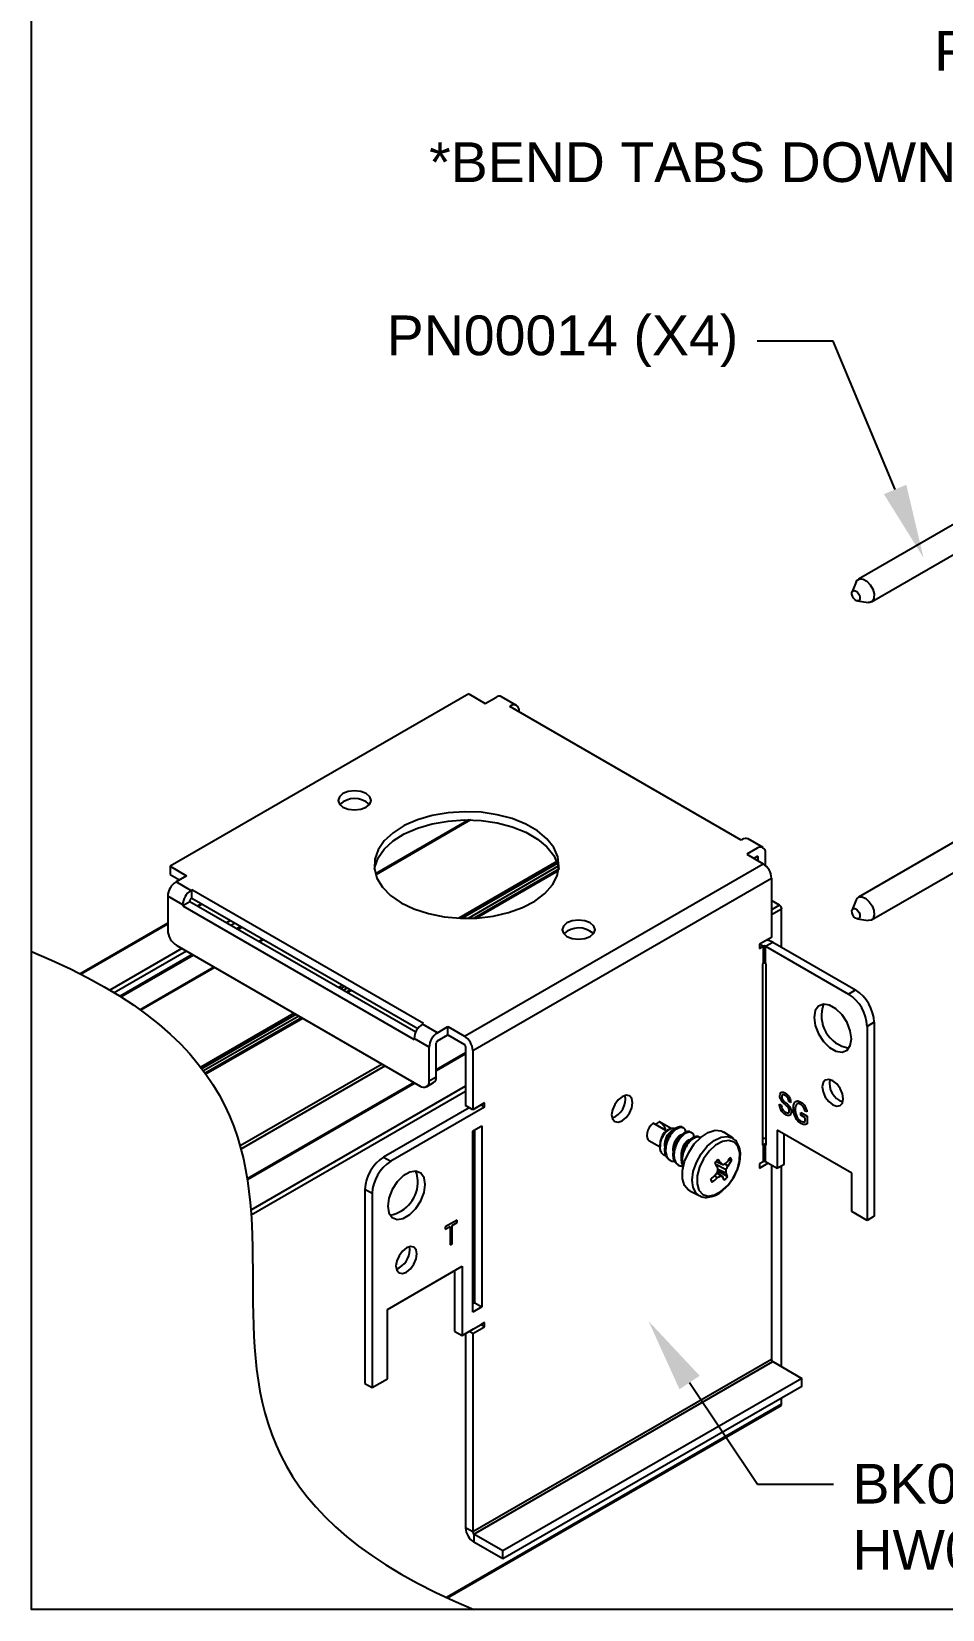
# Model space of a CAD drawing. Extents: x 0 to 9.6, y -11.7 to 0.2.
# Drawn here: x 0 to 4.31, y -11.71 to -4.24 of the extents above; entities that cross this region are included whole.
import ezdxf
from ezdxf import colors
from ezdxf.entities.mleader import LeaderData, LeaderLine
from ezdxf.math import Vec2, Vec3

# ---------------------------------------------------------------- set-up
doc = ezdxf.new("R2010")
doc.units = 0
doc.header["$LTSCALE"] = 0.5
doc.header["$MEASUREMENT"] = 0
for name, color, linetype in [('Dimension', 10, 'CONTINUOUS'), ('FAB DWG', 221, 'CONTINUOUS'), ('Hardware', 242, 'CONTINUOUS'), ('Housing', 150, 'CONTINUOUS'), ('Mounting', 4, 'CONTINUOUS')]:
    doc.layers.add(name, color=color, linetype=linetype)
doc.layers.add('Text-Unprinted', color=131, linetype='CONTINUOUS', plot=False)
doc.styles.add('LSAD_Standard', font='arial.ttf')
doc.styles.get("Standard").update_dxf_attribs({"font": 'arial.ttf'})

msp = doc.modelspace()

# ---------------------------------------------------------------- linework, layer by layer
at = {"layer": 'Dimension', "transparency": 16777216}
msp.add_open_spline([(0, -8.5922), (1.0428, -9.0221), (1.0471, -10.15), (1.0513, -11.278), (2.0941, -11.7079)], degree=3, dxfattribs=at)
at = {"layer": 'Hardware', "linetype": 'Continuous', "lineweight": 25, "transparency": 16777216}
for p, q in [((4.4101, -6.5432), (3.9137, -6.8298)), ((3.9757, -6.9372), (4.4721, -6.6506)), ((3.9038, -6.8418), (3.8842, -6.8896)), ((3.9092, -6.9328), (3.9603, -6.9398)), ((4.4114, -8.0481), (3.9137, -8.3354)), ((3.9757, -8.4428), (4.4723, -8.1561)), ((3.9038, -8.3474), (3.8842, -8.3952)), ((3.9092, -8.4384), (3.9603, -8.4454)), ((3.9723, -8.4444), (3.9603, -8.4454))]:
    msp.add_line(p, q, dxfattribs=at)
at = {"layer": 'Hardware', "transparency": 16777216}
for p, q in [((3.0019, -9.4396), (2.9426, -9.4054)), ((2.9711, -9.3985), (2.9523, -9.411)), ((2.973, -9.3995), (2.9711, -9.3985)), ((3.0269, -9.4306), (2.973, -9.3995)), ((2.9224, -9.4872), (2.9755, -9.5179)), ((3.0197, -9.4335), (3.011, -9.4385)), ((3.0861, -9.4285), (3.0812, -9.4257)), ((3.1254, -9.4512), (3.1205, -9.4484)), ((3.1642, -9.4736), (3.1598, -9.4711)), ((3.3204, -9.4766), (3.2772, -9.4478)), ((2.9752, -9.5006), (2.9752, -9.5168)), ((3.0189, -9.5791), (3.0237, -9.5819)), ((3.0581, -9.6018), (3.063, -9.6046)), ((3.2384, -9.6002), (3.2879, -9.6252)), ((3.2403, -9.5873), (3.2753, -9.6019)), ((3.2407, -9.5869), (3.2637, -9.5965)), ((3.2483, -9.6237), (3.2879, -9.6412)), ((3.2487, -9.6298), (3.2944, -9.6581)), ((3.2818, -9.5975), (3.2969, -9.6066)), ((3.2992, -9.5782), (3.3145, -9.5811)), ((3.2164, -9.6764), (3.2221, -9.6852)), ((3.2328, -9.6549), (3.2461, -9.6638)), ((3.2433, -9.6414), (3.2615, -9.655)), ((3.2447, -9.6389), (3.2716, -9.6595)), ((3.1163, -9.7264), (3.1629, -9.7495))]:
    msp.add_line(p, q, dxfattribs=at)
at = {"layer": 'Hardware', "linetype": 'Continuous', "lineweight": 25, "transparency": 16777216, "flags": 128}
for points in [[(3.9038, -6.8418), (3.9088, -6.8337), (3.9212, -6.8272), (3.9371, -6.8292), (3.9542, -6.8395), (3.9699, -6.8565), (3.9817, -6.8776), (3.9879, -6.8996), (3.9875, -6.9192), (3.9806, -6.9333), (3.9683, -6.9398), (3.9603, -6.9398)], [(3.9134, -6.8961), (3.9186, -6.9054), (3.9213, -6.9151), (3.9212, -6.9237), (3.9181, -6.9299), (3.9127, -6.9328), (3.9056, -6.9319), (3.8981, -6.9274), (3.8912, -6.9199), (3.886, -6.9106), (3.8832, -6.9009), (3.8834, -6.8922), (3.8864, -6.886), (3.8919, -6.8831), (3.8989, -6.884), (3.9065, -6.8886), (3.9134, -6.8961)], [(3.9038, -8.3474), (3.9062, -8.3427), (3.9171, -8.3338), (3.9323, -8.3334), (3.9493, -8.3414), (3.9657, -8.3567), (3.9788, -8.3769), (3.9867, -8.399), (3.9883, -8.4196), (3.9832, -8.4355), (3.9723, -8.4444), (3.9723, -8.4444)], [(3.8872, -8.4189), (3.8837, -8.4092), (3.883, -8.4001), (3.8853, -8.3931), (3.8901, -8.3892), (3.8968, -8.389), (3.9043, -8.3925), (3.9115, -8.3993), (3.9173, -8.4082), (3.9208, -8.418), (3.9215, -8.427), (3.9193, -8.4341), (3.9144, -8.438), (3.9078, -8.4382), (3.9002, -8.4346), (3.893, -8.4279), (3.8872, -8.4189)]]:
    msp.add_lwpolyline(points, dxfattribs=at)
at = {"layer": 'Hardware', "transparency": 16777216, "flags": 128}
for points in [[(2.9426, -9.4054), (2.9328, -9.4143), (2.9242, -9.4257), (2.9175, -9.4384), (2.9133, -9.4516), (2.9119, -9.464), (2.9133, -9.4749), (2.9176, -9.4831), (2.9224, -9.4872)], [(3.091, -9.7012), (3.0811, -9.6694), (3.0812, -9.6301), (3.0914, -9.5869), (3.1106, -9.5435), (3.1372, -9.5039), (3.1689, -9.4714), (3.2027, -9.4491), (3.2358, -9.4389), (3.2651, -9.4418), (3.2772, -9.4478)], [(3.1625, -9.7493), (3.1463, -9.7367), (3.1321, -9.7103), (3.1272, -9.6751), (3.1323, -9.6343), (3.1469, -9.5914), (3.1696, -9.5502), (3.1984, -9.5146), (3.2309, -9.4875), (3.264, -9.4714), (3.2949, -9.4677), (3.3206, -9.4767)], [(3.1591, -9.7225), (3.1772, -9.7425), (3.2025, -9.7504), (3.2326, -9.7453), (3.2646, -9.7279), (3.2952, -9.6997), (3.3216, -9.6636), (3.341, -9.6231), (3.3517, -9.5822), (3.3526, -9.5448), (3.3435, -9.5146), (3.3254, -9.4947), (3.3001, -9.4868), (3.27, -9.4918), (3.238, -9.5093), (3.2074, -9.5375), (3.181, -9.5735), (3.1616, -9.6141), (3.1509, -9.655), (3.15, -9.6924), (3.1591, -9.7225)], [(3.1163, -9.7264), (3.11, -9.7227), (3.091, -9.7012)]]:
    msp.add_lwpolyline(points, dxfattribs=at)
at = {"layer": 'Hardware', "transparency": 16777216}
for centre, radius, start, end in [((3.0511, -9.503), 0.0759, 121.85563, 178.14975), ((3.3263, -9.6599), 0.1126, 132.39752, 144.44712), ((2.5754, -10.0182), 0.7838, 30.96929, 32.72508), ((2.7582, -9.3551), 0.5633, 328.48421, 330.57958), ((2.7653, -9.6637), 0.4847, 3.78468, 5.78497), ((2.8549, -9.8565), 0.4844, 32.45401, 35.26749), ((0.9693, -14.5931), 5.4981, 65.20249, 65.33581), ((3.0388, -9.2468), 0.4267, 303.66929, 305.93261), ((2.8519, -9.4033), 0.4892, 333.02831, 335.44752), ((2.9592, -9.632), 0.3288, 358.40337, 1.19391), ((2.8984, -9.2932), 0.4921, 322.56709, 326.14561), ((2.9517, -9.3489), 0.4308, 323.2582, 327.37993), ((3.2823, -9.5896), 0.0333, 14.81794, 42.03153), ((2.8374, -9.24), 0.5731, 311.16728, 314.39974), ((3.2469, -9.6629), 0.0333, 194.81794, 222.03153), ((2.9124, -9.3145), 0.4831, 309.87607, 313.69459), ((3.0548, -9.3121), 0.4004, 298.55246, 301.07736), ((3.5293, -9.0651), 0.6479, 245.58034, 246.56265), ((2.9865, -9.7949), 0.3156, 22.17768, 25.39827), ((3.2029, -9.5926), 0.1126, 312.39752, 324.44712), ((3.0918, -9.7273), 0.2141, 18.8563, 23.70525)]:
    msp.add_arc(centre, radius, start, end, dxfattribs=at)
msp.add_ellipse((2.9276, -9.4317), major_axis=(0.0734, -0.0214), ratio=0.636923, start_param=0.2745, end_param=1.131356, dxfattribs=at)
for points, knots in [([(3.0033, -9.5598), (3.0025, -9.5598), (2.9955, -9.5598), (2.986, -9.5521), (2.9769, -9.5368), (2.9742, -9.5162), (2.9775, -9.4935), (2.9859, -9.4713), (2.9948, -9.457), (3.0002, -9.4504), (3.0011, -9.4493)], [0, 0, 0, 0, 0.022297, 0.194605, 0.355817, 0.515108, 0.674685, 0.823565, 0.970151, 1, 1, 1, 1]), ([(3.0108, -9.4602), (3.0076, -9.4659), (3.0011, -9.4773), (2.9971, -9.4971), (2.9959, -9.5108), (2.9979, -9.516), (2.998, -9.5162)], [0, 0, 0, 0, 0.326901, 0.662879, 0.984838, 1, 1, 1, 1]), ([(3.0229, -9.4551), (3.0173, -9.4639), (3.0058, -9.4817), (2.9969, -9.5135), (2.9958, -9.543), (3.0032, -9.5669), (3.0142, -9.5748), (3.0193, -9.5785)], [0, 0, 0, 0, 0.203832, 0.413117, 0.613974, 0.821409, 1, 1, 1, 1]), ([(3.0278, -9.4579), (3.0222, -9.4667), (3.0107, -9.4846), (3.0018, -9.5163), (3.0006, -9.546), (3.0089, -9.57), (3.024, -9.5849), (3.0378, -9.5858), (3.0438, -9.5861)], [0, 0, 0, 0, 0.170918, 0.346408, 0.514831, 0.68877, 0.862709, 1, 1, 1, 1]), ([(3.0011, -9.4493), (3.0045, -9.4459), (3.0118, -9.4383), (3.0237, -9.4306), (3.0349, -9.4278), (3.0424, -9.4289), (3.0447, -9.4324), (3.0452, -9.4332)], [0, 0, 0, 0, 0.198403, 0.437384, 0.679844, 0.928294, 1, 1, 1, 1]), ([(3.0442, -9.4414), (3.043, -9.4406), (3.0398, -9.4387), (3.0316, -9.4416), (3.0215, -9.4489), (3.0143, -9.4566), (3.0108, -9.4602)], [0, 0, 0, 0, 0.181246, 0.465442, 0.746856, 1, 1, 1, 1]), ([(3.0808, -9.4264), (3.0803, -9.4258), (3.0763, -9.4212), (3.0623, -9.4228), (3.0424, -9.4324), (3.0293, -9.4476), (3.0229, -9.4551)], [0, 0, 0, 0, 0.044871, 0.357334, 0.682909, 1, 1, 1, 1]), ([(3.0967, -9.4493), (3.0964, -9.4458), (3.0955, -9.4349), (3.085, -9.426), (3.0677, -9.4249), (3.0471, -9.4354), (3.0342, -9.4505), (3.0278, -9.4579)], [0, 0, 0, 0, 0.108019, 0.333276, 0.55139, 0.778656, 1, 1, 1, 1]), ([(3.0829, -9.4635), (3.0827, -9.4631), (3.0806, -9.4605), (3.0725, -9.4618), (3.0614, -9.4686), (3.0497, -9.4822), (3.0405, -9.5002), (3.0364, -9.5197), (3.0352, -9.5335), (3.0372, -9.5387), (3.0373, -9.5389)], [0, 0, 0, 0, 0.02279, 0.1813023, 0.3467171, 0.5076626, 0.6686081, 0.8340228, 0.9925351, 1, 1, 1, 1]), ([(3.0622, -9.4778), (3.0566, -9.4866), (3.0451, -9.5044), (3.0362, -9.5362), (3.0351, -9.5657), (3.0425, -9.5896), (3.0535, -9.5975), (3.0586, -9.6011)], [0, 0, 0, 0, 0.203832, 0.413117, 0.613974, 0.821409, 1, 1, 1, 1]), ([(3.0671, -9.4806), (3.0614, -9.4894), (3.05, -9.5072), (3.0411, -9.539), (3.0399, -9.5687), (3.0482, -9.5927), (3.0633, -9.6076), (3.077, -9.6084), (3.0831, -9.6088)], [0, 0, 0, 0, 0.170918, 0.346408, 0.514831, 0.68877, 0.862709, 1, 1, 1, 1]), ([(3.1201, -9.449), (3.1196, -9.4485), (3.1156, -9.4439), (3.1016, -9.4454), (3.0817, -9.4551), (3.0686, -9.4703), (3.0622, -9.4778)], [0, 0, 0, 0, 0.044871, 0.357334, 0.682909, 1, 1, 1, 1]), ([(3.136, -9.472), (3.1357, -9.4685), (3.1348, -9.4575), (3.1243, -9.4487), (3.107, -9.4475), (3.0864, -9.4581), (3.0735, -9.4732), (3.0671, -9.4806)], [0, 0, 0, 0, 0.108019, 0.333276, 0.55139, 0.778656, 1, 1, 1, 1]), ([(3.1222, -9.4861), (3.122, -9.4858), (3.1199, -9.4832), (3.1118, -9.4844), (3.1006, -9.4913), (3.089, -9.5049), (3.0798, -9.5229), (3.0757, -9.5424), (3.0745, -9.5562), (3.0765, -9.5613), (3.0766, -9.5616)], [0, 0, 0, 0, 0.02279, 0.1813023, 0.3467171, 0.5076626, 0.6686081, 0.8340228, 0.9925351, 1, 1, 1, 1]), ([(3.1593, -9.4717), (3.1588, -9.4711), (3.1549, -9.4666), (3.1408, -9.4681), (3.1209, -9.4778), (3.1079, -9.493), (3.1015, -9.5005)], [0, 0, 0, 0, 0.044871, 0.357334, 0.682909, 1, 1, 1, 1]), ([(3.1642, -9.4745), (3.1637, -9.474), (3.1597, -9.4694), (3.1457, -9.4709), (3.1258, -9.4806), (3.1128, -9.4958), (3.1064, -9.5033)], [0, 0, 0, 0, 0.044871, 0.357334, 0.682909, 1, 1, 1, 1]), ([(3.3436, -9.5054), (3.3416, -9.5008), (3.3366, -9.4888), (3.3264, -9.4817), (3.3202, -9.4774)], [0, 0, 0, 0, 0.387348, 1, 1, 1, 1]), ([(3.1015, -9.5005), (3.0958, -9.5093), (3.0844, -9.5271), (3.0756, -9.5587), (3.0739, -9.588), (3.0801, -9.602), (3.0831, -9.6088)], [0, 0, 0, 0, 0.254588, 0.515987, 0.766859, 1, 1, 1, 1]), ([(3.1064, -9.5033), (3.1007, -9.5121), (3.0892, -9.53), (3.0806, -9.5614), (3.0786, -9.5879), (3.0836, -9.5998), (3.0855, -9.6043)], [0, 0, 0, 0, 0.276721, 0.560845, 0.833527, 1, 1, 1, 1]), ([(3.2669, -9.7267), (3.2742, -9.7209), (3.292, -9.7069), (3.3164, -9.6753), (3.338, -9.6362), (3.352, -9.5947), (3.3567, -9.5546), (3.354, -9.5238), (3.346, -9.5097), (3.3436, -9.5054)], [0, 0, 0, 0, 0.111292, 0.273121, 0.434693, 0.59683, 0.760397, 0.926473, 1, 1, 1, 1]), ([(3.1629, -9.7484), (3.1643, -9.7494), (3.1733, -9.7562), (3.1958, -9.7579), (3.2261, -9.7523), (3.2507, -9.741), (3.2638, -9.7295), (3.2669, -9.7267)], [0, 0, 0, 0, 0.051195, 0.329793, 0.608903, 0.904587, 1, 1, 1, 1])]:
    msp.add_open_spline(points, degree=3, knots=knots, dxfattribs=at)
at = {"layer": 'Housing', "linetype": 'Continuous', "lineweight": 25, "transparency": 16777216}
for p, q in [((2.0698, -7.9695), (1.6278, -8.2247)), ((2.0783, -7.9697), (1.6291, -8.229)), ((2.4863, -8.1671), (2.0228, -8.4347)), ((2.4895, -8.176), (2.0403, -8.4353)), ((2.493, -8.189), (2.066, -8.4355)), ((2.4954, -8.2034), (2.0947, -8.4347)), ((2.4952, -8.2048), (2.0971, -8.4346)), ((2.4942, -8.2104), (2.1068, -8.4341)), ((0.8044, -8.3663), (0.7847, -8.3777)), ((3.5401, -8.3733), (3.5026, -8.3517)), ((0.8088, -8.3688), (0.7891, -8.3802)), ((3.5401, -8.3733), (3.5026, -8.3949)), ((3.5507, -8.3917), (3.5026, -8.4194)), ((3.5507, -8.5728), (3.5507, -8.3917)), ((0.6446, -8.4586), (0.2304, -8.6977)), ((0.6446, -8.4637), (0.2351, -8.7)), ((0.9418, -8.4456), (0.9221, -8.4569)), ((0.963, -8.4578), (0.9433, -8.4692)), ((0.9913, -8.4741), (0.9716, -8.4855)), ((0.9759, -8.4881), (0.9957, -8.4767)), ((0.7114, -8.5785), (0.371, -8.7751)), ((0.7327, -8.5908), (0.3917, -8.7876)), ((1.0935, -8.5331), (1.0738, -8.5445)), ((1.0979, -8.5357), (1.0782, -8.5471)), ((0.7609, -8.6071), (0.419, -8.8045)), ((0.4232, -8.8072), (0.7653, -8.6096)), ((0.8632, -8.6661), (0.5133, -8.8681)), ((0.8676, -8.6686), (0.5172, -8.8709)), ((1.4729, -8.7522), (1.4532, -8.7636)), ((1.4822, -8.7575), (1.4625, -8.7689)), ((1.4952, -8.765), (1.4755, -8.7764)), ((1.5088, -8.7729), (1.4891, -8.7843)), ((1.51, -8.7736), (1.4903, -8.785)), ((1.5143, -8.7761), (1.4946, -8.7875)), ((1.2426, -8.8851), (0.8007, -9.1402)), ((1.2519, -8.8905), (0.8064, -9.1477)), ((1.2649, -8.898), (0.8143, -9.1581)), ((1.2785, -8.9059), (0.8224, -9.1692)), ((1.2797, -8.9065), (0.823, -9.1701)), ((1.284, -8.909), (0.8256, -9.1737)), ((2.0546, -9.0723), (1.9158, -9.1525)), ((2.0546, -9.0774), (1.9158, -9.1575)), ((1.659, -9.1255), (0.9872, -9.5133)), ((1.6735, -9.1339), (0.9912, -9.5278)), ((1.8107, -9.2131), (1.0209, -9.6691)), ((1.8151, -9.2157), (1.0216, -9.6737)), ((2.0546, -9.2309), (1.0379, -9.8178)), ((2.0546, -9.2554), (1.0395, -9.8414)), ((3.5507, -10.5588), (3.5507, -9.6074)), ((3.5507, -10.7352), (1.9641, -11.6511)), ((1.9689, -11.6534), (3.5476, -10.742)), ((3.5507, -10.7352), (3.5507, -10.7074))]:
    msp.add_line(p, q, dxfattribs=at)
for centre, radius, start, end in [((3.5277, -8.3927), 0.0231, 2.60543, 57.39489), ((3.5433, -10.736), 0.00739, 305.01423, 6.29837)]:
    msp.add_arc(centre, radius, start, end, dxfattribs=at)
at = {"layer": 'Mounting', "linetype": 'Continuous', "lineweight": 25, "transparency": 16777216}
for p, q in [((2.0696, -7.3726), (0.6554, -8.189)), ((2.0696, -7.3726), (2.1477, -7.4176)), ((2.1477, -7.4176), (2.1971, -7.3891)), ((2.2958, -7.4271), (2.225, -7.3863)), ((2.2636, -7.4323), (2.2679, -7.4299)), ((3.3597, -8.065), (2.2636, -7.4323)), ((2.2679, -7.4347), (2.2679, -7.4299)), ((2.3031, -7.4551), (2.3073, -7.4527)), ((2.3073, -7.4527), (2.3073, -7.4575)), ((3.3639, -8.0626), (3.3597, -8.065)), ((3.4625, -8.1007), (3.3918, -8.0598)), ((3.4346, -8.1034), (3.3851, -8.132)), ((3.3851, -8.132), (3.4632, -8.177)), ((3.4346, -8.1425), (3.4189, -8.1515)), ((3.4402, -8.1457), (3.4346, -8.1425)), ((3.474, -8.1851), (3.474, -8.1262)), ((0.6554, -8.189), (0.7335, -8.234)), ((2.049, -8.9934), (3.4632, -8.177)), ((3.4402, -8.1638), (3.4402, -8.1457)), ((0.6554, -8.228), (0.6997, -8.2535)), ((0.7335, -8.234), (0.684, -8.2626)), ((0.7547, -8.3034), (0.684, -8.2626)), ((2.0884, -9.0618), (3.5026, -8.2454)), ((3.5026, -8.2454), (3.5026, -8.5255)), ((0.6446, -8.3309), (0.6446, -8.4909)), ((0.7153, -8.3717), (0.6446, -8.3309)), ((0.7491, -8.3571), (0.7153, -8.3766)), ((0.7491, -8.3571), (0.7491, -8.3522)), ((1.8183, -8.9744), (0.7491, -8.3571)), ((0.7589, -8.301), (0.7547, -8.3034)), ((0.7547, -8.3424), (0.7589, -8.34)), ((1.8549, -8.9337), (0.7589, -8.301)), ((0.7589, -8.34), (0.7589, -8.301)), ((0.7589, -8.34), (1.8282, -8.9573)), ((0.7153, -8.3717), (0.7153, -8.3766)), ((0.7153, -8.3766), (1.8113, -9.0093)), ((0.687, -8.5644), (1.8396, -9.2298)), ((3.5026, -8.5255), (3.4463, -8.5581)), ((3.4463, -8.5581), (3.4463, -8.5776)), ((3.4632, -8.5678), (3.4463, -8.5581)), ((3.4463, -8.5776), (3.4632, -8.5678)), ((3.4632, -8.5678), (3.4632, -8.6495)), ((3.4745, -8.5678), (3.5083, -8.5483)), ((3.4745, -8.6495), (3.4745, -8.5678)), ((3.4745, -8.5678), (3.8666, -8.7942)), ((3.5083, -8.5483), (3.9004, -8.7747)), ((3.4632, -8.6495), (3.4597, -8.6515)), ((3.4597, -8.6515), (3.4597, -9.5089)), ((3.478, -8.6515), (3.4745, -8.6495)), ((3.478, -9.5089), (3.478, -8.6515)), ((3.8666, -8.7942), (3.9004, -8.7747)), ((1.8507, -8.9361), (1.8549, -8.9337)), ((1.9214, -8.9769), (1.8507, -8.9361)), ((1.9214, -8.9769), (1.9709, -8.9484)), ((1.9709, -8.9484), (2.049, -8.9934)), ((1.9709, -8.9874), (1.9709, -8.9484)), ((3.9888, -8.9278), (3.955, -8.9473)), ((3.955, -8.9473), (3.955, -9.8659)), ((3.9888, -8.9278), (3.9888, -9.8464)), ((1.882, -9.0453), (1.8113, -9.0045)), ((1.8113, -9.0093), (1.8113, -9.0045)), ((1.9158, -9.1858), (1.9158, -9.0258)), ((1.9214, -9.016), (1.9709, -8.9874)), ((1.9709, -8.9874), (2.049, -9.0325)), ((1.882, -9.2053), (1.882, -9.0453)), ((2.0546, -9.0423), (2.0546, -9.3224)), ((2.0884, -9.0618), (2.0884, -9.3419)), ((1.882, -9.2053), (1.9158, -9.1858)), ((1.8696, -9.2327), (1.9034, -9.2132)), ((2.0715, -9.3322), (1.6666, -9.566)), ((2.1448, -9.3289), (1.7004, -9.5855)), ((2.0884, -9.3419), (2.0546, -9.3224)), ((2.1448, -9.3094), (2.0884, -9.3419)), ((2.1448, -9.3289), (2.1279, -9.3192)), ((2.1448, -9.3289), (2.1448, -9.3094)), ((3.5401, -9.315), (3.549, -9.3188)), ((3.5936, -9.3072), (3.5847, -9.3034)), ((3.6415, -9.3555), (3.6716, -9.3729)), ((3.6415, -9.3671), (3.6415, -9.3555)), ((3.6627, -9.3793), (3.6415, -9.3671)), ((3.6705, -9.3516), (3.6616, -9.3491)), ((3.6627, -9.3975), (3.6627, -9.3793)), ((3.6716, -9.3729), (3.6716, -9.4092)), ((2.089, -9.4428), (2.0925, -9.4408)), ((2.089, -10.3002), (2.089, -9.4428)), ((2.0925, -9.4408), (2.1279, -9.4203)), ((2.0976, -10.2562), (2.0976, -9.4378)), ((2.1279, -9.4203), (2.1314, -9.4183)), ((2.1314, -9.4183), (2.1314, -10.2757)), ((3.8825, -9.6428), (3.5289, -9.4387)), ((3.5289, -9.4387), (3.5289, -9.6199)), ((3.5627, -9.6004), (3.5627, -9.4582)), ((3.4597, -9.5089), (3.4632, -9.5069)), ((3.4632, -9.5069), (3.4632, -9.5885)), ((3.4745, -9.5885), (3.4745, -9.5069)), ((3.4745, -9.5069), (3.478, -9.5089)), ((1.6666, -9.566), (1.7004, -9.5855)), ((3.4632, -9.5885), (3.4463, -9.5983)), ((3.4463, -9.6178), (3.4857, -9.595)), ((3.4463, -9.5983), (3.4463, -9.6178)), ((3.5289, -9.6199), (3.4745, -9.5885)), ((3.5026, -9.6048), (3.5026, -10.5245)), ((3.5627, -9.6004), (3.5289, -9.6199)), ((3.8825, -9.824), (3.8825, -9.6428)), ((1.612, -9.7386), (1.5782, -9.7191)), ((1.5782, -9.7191), (1.5782, -10.6377)), ((1.612, -9.7386), (1.612, -10.6572)), ((3.955, -9.8659), (3.8825, -9.824)), ((3.9888, -9.8464), (3.955, -9.8659)), ((2.0143, -9.8641), (1.9586, -9.8963)), ((1.9586, -9.9078), (1.982, -9.8943)), ((1.9586, -9.8963), (1.9586, -9.9078)), ((1.982, -9.8943), (1.982, -9.9818)), ((1.9909, -9.8892), (2.0143, -9.8757)), ((1.9909, -9.9767), (1.9909, -9.8892)), ((2.0143, -9.8757), (2.0143, -9.8641)), ((1.7903, -10.0049), (1.7884, -9.9901)), ((1.982, -9.9818), (1.9909, -9.9767)), ((1.6845, -10.2871), (2.038, -10.083)), ((2.038, -10.083), (2.038, -10.4112)), ((2.0042, -10.3917), (2.0042, -10.1025)), ((1.6845, -10.6153), (1.6845, -10.2871)), ((2.0976, -10.2562), (2.089, -10.2612)), ((2.1314, -10.2757), (2.089, -10.3002)), ((2.0976, -10.2562), (2.1314, -10.2757)), ((2.038, -10.4112), (2.0925, -10.3798)), ((2.0884, -10.4017), (2.1448, -10.3691)), ((2.0925, -10.3798), (2.1279, -10.3594)), ((2.1448, -10.3496), (2.1279, -10.3594)), ((2.1448, -10.3691), (2.1279, -10.3594)), ((2.1448, -10.3691), (2.1448, -10.3496)), ((2.0042, -10.3917), (2.038, -10.4112)), ((2.0546, -10.4016), (2.0546, -11.3214)), ((2.0884, -10.4017), (2.0715, -10.3919)), ((2.0884, -10.4017), (2.0884, -11.3409)), ((3.5026, -10.5245), (2.0884, -11.3409)), ((2.0941, -11.3507), (3.5083, -10.5343)), ((3.5083, -10.5343), (3.6456, -10.6136)), ((1.5782, -10.6377), (1.612, -10.6572)), ((1.612, -10.6572), (1.6845, -10.6153)), ((3.6456, -10.6136), (2.2314, -11.43)), ((3.6456, -10.6526), (2.2314, -11.469)), ((3.6456, -10.6526), (3.6456, -10.6136)), ((2.0884, -11.3409), (2.0546, -11.3214)), ((2.2314, -11.43), (2.0941, -11.3507)), ((2.0941, -11.3507), (2.0941, -11.3897)), ((2.2314, -11.469), (2.0941, -11.3897)), ((2.2314, -11.469), (2.2314, -11.43))]:
    msp.add_line(p, q, dxfattribs=at)
at = {"layer": 'Mounting', "ltscale": 0.5, "transparency": 16777216}
msp.add_line((0.6554, -8.189), (0.6554, -8.228), dxfattribs=at)
at = {"layer": 'Mounting', "linetype": 'Continuous', "lineweight": 25, "transparency": 16777216, "flags": 128}
for points in [[(1.4738, -7.9087), (1.4991, -7.9184), (1.529, -7.9219), (1.5588, -7.9184), (1.5841, -7.9087), (1.601, -7.8941), (1.607, -7.8768), (1.601, -7.8596), (1.5841, -7.845), (1.5588, -7.8352), (1.529, -7.8318), (1.4991, -7.8352), (1.4738, -7.845), (1.4569, -7.8596), (1.451, -7.8768), (1.4569, -7.8941), (1.4738, -7.9087)], [(1.7499, -8.3616), (1.8101, -8.3906), (1.8784, -8.413), (1.9524, -8.4279), (2.0299, -8.435), (2.1083, -8.434), (2.1851, -8.4249), (2.2579, -8.408), (2.3243, -8.3839), (2.3822, -8.3534), (2.4297, -8.3174), (2.4653, -8.277), (2.4879, -8.2337), (2.4967, -8.1887), (2.4914, -8.1435), (2.4722, -8.0996), (2.4398, -8.0584), (2.3951, -8.0211), (2.3397, -7.9891), (2.2752, -7.9633), (2.2038, -7.9446), (2.1277, -7.9335), (2.0495, -7.9305), (1.9715, -7.9356), (1.8964, -7.9486), (1.8265, -7.9692), (1.7641, -7.9966), (1.7112, -8.03), (1.6695, -8.0683), (1.6403, -8.1104), (1.6245, -8.1547), (1.6228, -8.2), (1.6351, -8.2447), (1.661, -8.2875), (1.6997, -8.3268), (1.7499, -8.3616)], [(1.6231, -8.2025), (1.6245, -8.1938), (1.6403, -8.1494), (1.6695, -8.1074), (1.7112, -8.069), (1.7641, -8.0356), (1.8265, -8.0082), (1.8964, -7.9876), (1.9715, -7.9746), (2.0495, -7.9695), (2.1277, -7.9726), (2.2038, -7.9836), (2.2752, -8.0024), (2.3397, -8.0282), (2.3951, -8.0602), (2.4398, -8.0974), (2.4722, -8.1386), (2.4914, -8.1825), (2.4956, -8.2033)], [(2.5345, -8.521), (2.5598, -8.5308), (2.5896, -8.5342), (2.6195, -8.5308), (2.6448, -8.521), (2.6617, -8.5064), (2.6676, -8.4892), (2.6617, -8.4719), (2.6448, -8.4573), (2.6195, -8.4476), (2.5896, -8.4441), (2.5598, -8.4476), (2.5345, -8.4573), (2.5176, -8.4719), (2.5116, -8.4892), (2.5176, -8.5064), (2.5345, -8.521)], [(3.8807, -9.0065), (3.8754, -8.9685), (3.8601, -8.9289), (3.8365, -8.8926), (3.8077, -8.8638), (3.777, -8.8461), (3.7481, -8.8415), (3.7246, -8.8508), (3.7093, -8.8726), (3.704, -8.9044), (3.7093, -8.9424), (3.7246, -8.982), (3.7481, -9.0183), (3.777, -9.0471), (3.8077, -9.0648), (3.8365, -9.0694), (3.8601, -9.0601), (3.8754, -9.0383), (3.8807, -9.0065)], [(3.8418, -9.2902), (3.8381, -9.2662), (3.8273, -9.2414), (3.8113, -9.2198), (3.7923, -9.2045), (3.7734, -9.1979), (3.7573, -9.201), (3.7466, -9.2134), (3.7428, -9.2331), (3.7466, -9.2571), (3.7573, -9.2819), (3.7734, -9.3035), (3.7923, -9.3188), (3.8113, -9.3254), (3.8273, -9.3223), (3.8381, -9.3099), (3.8418, -9.2902)], [(2.7955, -9.28), (2.7766, -9.2953), (2.7605, -9.317), (2.7498, -9.3417), (2.746, -9.3658), (2.7498, -9.3855), (2.7605, -9.3978), (2.7766, -9.4009), (2.7955, -9.3944), (2.8145, -9.3791), (2.8305, -9.3574), (2.8413, -9.3327), (2.845, -9.3086), (2.8413, -9.2889), (2.8305, -9.2766), (2.8145, -9.2735), (2.7955, -9.28)], [(3.478, -9.4783), (3.4688, -9.4779), (3.4597, -9.4783)], [(1.863, -9.6957), (1.8577, -9.6639), (1.8423, -9.6421), (1.8188, -9.6329), (1.79, -9.6374), (1.7593, -9.6551), (1.7304, -9.6839), (1.7069, -9.7202), (1.6915, -9.7598), (1.6862, -9.7978), (1.6915, -9.8296), (1.7069, -9.8515), (1.7304, -9.8607), (1.7593, -9.8561), (1.79, -9.8384), (1.8188, -9.8096), (1.8423, -9.7733), (1.8577, -9.7337), (1.863, -9.6957)], [(1.8292, -9.6762), (1.8239, -9.6444), (1.8179, -9.6328)], [(1.8241, -10.0244), (1.8203, -10.0047), (1.8096, -9.9923), (1.7935, -9.9892), (1.7746, -9.9958), (1.7557, -10.0111), (1.7396, -10.0328), (1.7289, -10.0575), (1.7251, -10.0815), (1.7289, -10.1012), (1.7396, -10.1136), (1.7557, -10.1167), (1.7746, -10.1101), (1.7935, -10.0948), (1.8096, -10.0732), (1.8203, -10.0484), (1.8241, -10.0244)]]:
    msp.add_lwpolyline(points, dxfattribs=at)
at = {"layer": 'Mounting', "linetype": 'Continuous', "lineweight": 25, "transparency": 16777216}
for centre, radius, start, end in [((2.2135, -7.4119), 0.0281, 65.69235, 125.61825), ((2.2833, -7.4488), 0.0244, 350.78629, 129.20348), ((1.529, -7.9716), 0.103, 46.96346, 133.03644), ((3.3802, -8.0854), 0.0281, 65.69235, 125.61825), ((3.45, -8.1223), 0.0244, 350.78629, 129.20348), ((3.4368, -8.1452), 0.00349, 350.78578, 129.2071), ((3.417, -8.2493), 0.0858, 2.60553, 57.39456), ((0.7302, -8.3348), 0.0858, 122.60539, 177.39461), ((0.8009, -8.3756), 0.0858, 122.60539, 177.39461), ((0.7613, -8.3528), 0.0123, 122.60518, 177.39482), ((0.7367, -8.4867), 0.0922, 182.60554, 237.39446), ((2.5897, -8.5843), 0.1033, 47.67456, 132.93234), ((3.4688, -8.5787), 0.0123, 62.60929, 117.39192), ((3.4716, -8.6165), 0.0774, 61.69527, 84.76587), ((3.4688, -8.6604), 0.0123, 62.60929, 117.39192), ((3.7631, -8.956), 0.1921, 2.60548, 57.3945), ((3.7969, -8.9365), 0.1921, 2.60548, 57.3945), ((3.8956, -8.8959), 0.1563, 159.63723, 260.35738), ((1.8969, -9.0084), 0.0858, 122.60539, 177.39461), ((1.9677, -9.0492), 0.0858, 122.60539, 177.39461), ((1.9281, -9.0263), 0.0123, 122.60518, 177.39482), ((2.0028, -9.0657), 0.0858, 2.60553, 57.39456), ((2.0423, -9.0428), 0.0123, 2.60518, 57.39482), ((1.8867, -9.1892), 0.0293, 304.64709, 6.66506), ((1.8561, -9.2095), 0.0262, 230.79701, 9.21374), ((3.8712, -9.2161), 0.0942, 169.40654, 250.58809), ((2.7167, -9.2917), 0.0942, 289.41202, 10.59346), ((3.4688, -9.5178), 0.0123, 62.60929, 117.39192), ((1.7701, -9.7278), 0.1921, 122.60549, 177.39455), ((1.8039, -9.7473), 0.1921, 122.60549, 177.39455), ((3.4688, -9.5994), 0.0123, 62.60929, 117.39192), ((1.6671, -9.6819), 0.1622, 280.81055, 2.01767), ((1.6908, -10.0036), 0.0995, 291.35475, 359.29323), ((3.5149, -10.524), 0.0123, 182.60535, 237.39457), ((2.1403, -11.3175), 0.0858, 182.60553, 237.39448), ((2.1007, -11.3404), 0.0123, 182.60535, 237.39457)]:
    msp.add_arc(centre, radius, start, end, dxfattribs=at)
for points, knots in [([(3.5424, -9.2752), (3.5427, -9.2712), (3.5435, -9.2633), (3.5503, -9.258), (3.5588, -9.2581), (3.5644, -9.261), (3.5673, -9.2624)], [0, 0, 0, 0, 0.2796966, 0.5588524, 0.7791294, 1, 1, 1, 1]), ([(3.5673, -9.2624), (3.5711, -9.265), (3.5789, -9.2703), (3.588, -9.2832), (3.5928, -9.2963), (3.5933, -9.3036), (3.5936, -9.3072)], [0, 0, 0, 0, 0.280155, 0.559063, 0.779285, 1, 1, 1, 1]), ([(3.5688, -9.365), (3.5645, -9.3621), (3.5559, -9.3563), (3.546, -9.3416), (3.541, -9.3271), (3.5404, -9.319), (3.5401, -9.315)], [0, 0, 0, 0, 0.280062, 0.558926, 0.779175, 1, 1, 1, 1]), ([(3.5655, -9.3158), (3.5622, -9.3129), (3.5558, -9.307), (3.5476, -9.2963), (3.543, -9.2848), (3.5426, -9.2784), (3.5424, -9.2752)], [0, 0, 0, 0, 0.2811421, 0.560057, 0.7798623, 1, 1, 1, 1]), ([(3.549, -9.3188), (3.5494, -9.3225), (3.5502, -9.3299), (3.5555, -9.3409), (3.5625, -9.3491), (3.5672, -9.3523), (3.5696, -9.3539)], [0, 0, 0, 0, 0.280744, 0.559143, 0.77941, 1, 1, 1, 1]), ([(3.5676, -9.2742), (3.5653, -9.273), (3.5608, -9.2707), (3.5551, -9.271), (3.5518, -9.2747), (3.5514, -9.2786), (3.5513, -9.2806)], [0, 0, 0, 0, 0.280929, 0.559977, 0.779751, 1, 1, 1, 1]), ([(3.5513, -9.2806), (3.5514, -9.2827), (3.5515, -9.2864), (3.5533, -9.2905), (3.5541, -9.2923)], [0, 0, 0, 0, 0.560367, 1, 1, 1, 1]), ([(3.5541, -9.2923), (3.5565, -9.2953), (3.5607, -9.3008), (3.5656, -9.3049), (3.5677, -9.3067)], [0, 0, 0, 0, 0.557861, 1, 1, 1, 1]), ([(3.5869, -9.3469), (3.5869, -9.3454), (3.5867, -9.3425), (3.5852, -9.3377), (3.5827, -9.333), (3.5763, -9.325), (3.5703, -9.3199), (3.5655, -9.3158)], [0, 0, 0, 0, 0.124971, 0.249814, 0.374597, 0.499574, 1, 1, 1, 1]), ([(3.5847, -9.3034), (3.5844, -9.3003), (3.5837, -9.2941), (3.5795, -9.2847), (3.5735, -9.278), (3.5695, -9.2755), (3.5676, -9.2742)], [0, 0, 0, 0, 0.280757, 0.559301, 0.779212, 1, 1, 1, 1]), ([(3.5677, -9.3067), (3.5705, -9.3091), (3.5756, -9.3134), (3.5805, -9.3183), (3.5826, -9.3204)], [0, 0, 0, 0, 0.5601254, 1, 1, 1, 1]), ([(3.5826, -9.3204), (3.5848, -9.323), (3.589, -9.3281), (3.5947, -9.3394), (3.5954, -9.3471), (3.5958, -9.3517)], [0, 0, 0, 0, 0.280965, 0.561403, 1, 1, 1, 1]), ([(3.6059, -9.336), (3.6063, -9.3293), (3.607, -9.316), (3.6147, -9.3026), (3.6273, -9.2986), (3.6368, -9.3031), (3.6415, -9.3053)], [0, 0, 0, 0, 0.28087, 0.560765, 0.780003, 1, 1, 1, 1]), ([(3.6421, -9.4073), (3.6361, -9.4029), (3.6241, -9.3942), (3.6121, -9.3725), (3.6066, -9.3527), (3.6061, -9.3416), (3.6059, -9.336)], [0, 0, 0, 0, 0.279088, 0.558021, 0.778776, 1, 1, 1, 1]), ([(3.6407, -9.3164), (3.6377, -9.3149), (3.6317, -9.312), (3.6238, -9.3132), (3.6162, -9.3215), (3.6154, -9.3328), (3.6148, -9.3407)], [0, 0, 0, 0, 0.18714, 0.373767, 0.560915, 1, 1, 1, 1]), ([(3.6616, -9.3491), (3.6609, -9.3455), (3.6594, -9.3383), (3.654, -9.3282), (3.6473, -9.3208), (3.6429, -9.3179), (3.6407, -9.3164)], [0, 0, 0, 0, 0.280804, 0.559316, 0.779565, 1, 1, 1, 1]), ([(3.6415, -9.3053), (3.6455, -9.308), (3.6535, -9.3133), (3.6658, -9.3303), (3.6687, -9.3435), (3.6705, -9.3516)], [0, 0, 0, 0, 0.281017, 0.56128, 1, 1, 1, 1]), ([(3.5958, -9.3517), (3.5954, -9.3559), (3.5944, -9.3643), (3.5871, -9.3701), (3.578, -9.3697), (3.5719, -9.3666), (3.5688, -9.365)], [0, 0, 0, 0, 0.2795452, 0.5587738, 0.779038, 1, 1, 1, 1]), ([(3.5696, -9.3539), (3.572, -9.3551), (3.5768, -9.3575), (3.5828, -9.3571), (3.5864, -9.3532), (3.5868, -9.349), (3.5869, -9.3469)], [0, 0, 0, 0, 0.28085, 0.559959, 0.779768, 1, 1, 1, 1]), ([(3.6148, -9.3407), (3.615, -9.3461), (3.6154, -9.3569), (3.621, -9.3739), (3.6308, -9.388), (3.638, -9.3929), (3.6416, -9.3954)], [0, 0, 0, 0, 0.281148, 0.560308, 0.780009, 1, 1, 1, 1]), ([(3.6416, -9.3954), (3.646, -9.3972), (3.6538, -9.4005), (3.66, -9.3984), (3.6627, -9.3975)], [0, 0, 0, 0, 0.559295, 1, 1, 1, 1]), ([(3.6716, -9.4092), (3.6668, -9.411), (3.6581, -9.4144), (3.647, -9.4095), (3.6421, -9.4073)], [0, 0, 0, 0, 0.560235, 1, 1, 1, 1])]:
    msp.add_open_spline(points, degree=3, knots=knots, dxfattribs=at)
at = {"layer": 'Text-Unprinted', "ltscale": 0.5, "transparency": 16777216}
msp.add_lwpolyline([(0, 0), (9.5631, 0), (9.5631, -11.7079), (0, -11.7079)], close=True, dxfattribs=at)

# ---------------------------------------------------------------- leaders
at = {"layer": 'FAB DWG', "ltscale": 0.5, "transparency": 16777216}
ml = msp.add_multileader_mtext('Standard', dxfattribs=at)
ml.set_content('\\A1;BRACKETS TO SIT {\\H1x;ON} EDGE OF FIXTURE. ', color=256, style='LSAD_Standard')
ml.set_leader_properties()
ml.build(insert=Vec2(0, 0))
ml.multileader.update_dxf_attribs({"text_left_attachment_type": 2, "text_right_attachment_type": 2, "dogleg_length": 0.36, "arrow_head_size": 0.1875})
ctx = ml.context
ctx.base_point, ctx.char_height, ctx.arrow_head_size, ctx.landing_gap_size, ctx.plane_origin = Vec3(3.6276, -4.0205), 0.1875, 0.1875, 0.09, Vec3(8.5367, 11.0173)
ctx.left_attachment, ctx.right_attachment, ctx.text_align_type = 2, 2, 1
notes = []
notes.append((ctx, [(0, (1, 1, 0), (3.2676, -4.0205), (1, 0), 0.36, [(0, [(6.8347, -3.1449)], 0, []), (1, [(2.6197, -3.1756)], 0, [])])]))
ctx.mtext.insert, ctx.mtext.width, ctx.mtext.defined_height, ctx.mtext.alignment, ctx.mtext.flow_direction = Vec3(4.8697, -3.6093), 2.452359, 0.6491, 2, 5
at = {"layer": 'FAB DWG', "transparency": 16777216}
ml = msp.add_multileader_mtext('Standard', dxfattribs=at)
ml.set_content('*BEND TABS DOWN', color=256)
ml.set_leader_properties()
ml.build(insert=Vec2(0, 0))
ml.multileader.update_dxf_attribs({"dogleg_length": 0.36, "arrow_head_size": 0.35})
ctx = ml.context
ctx.base_point, ctx.char_height, ctx.arrow_head_size, ctx.landing_gap_size, ctx.plane_origin = Vec3(1.8215, -4.8566), 0.188, 0.35, 0.09, Vec3(1.2736, -0.194)
ctx.text_align_type = 2
notes.append((ctx, [(0, (1, 1, 0), (4.827, -4.8566), (-1, 0), 0.36, [(0, [(5.4347, -6.2544)], 0, [])])]))
ctx.mtext.insert, ctx.mtext.alignment, ctx.mtext.flow_direction = Vec3(4.377, -4.761), 3, 5
ml = msp.add_multileader_mtext('Standard', dxfattribs=at)
ml.set_content('PN00014 (X4)', color=256)
ml.set_leader_properties()
ml.build(insert=Vec2(0, 0))
ml.multileader.update_dxf_attribs({"dogleg_length": 0.36, "arrow_head_size": 0.35})
ctx = ml.context
ctx.base_point, ctx.char_height, ctx.arrow_head_size, ctx.landing_gap_size, ctx.plane_origin = Vec3(1.6206, -5.7027), 0.188, 0.35, 0.09, Vec3(7.7892, 5.0365)
ctx.text_align_type = 2
notes.append((ctx, [(0, (1, 1, 0), (3.7952, -5.7027), (-1, 0), 0.36, [(0, [(4.2222, -6.7278)], 0, [])])]))
ctx.mtext.insert, ctx.mtext.alignment, ctx.mtext.flow_direction = Vec3(3.3452, -5.581), 3, 5
ml = msp.add_multileader_mtext('Standard', dxfattribs=at)
ml.set_content('BK01547\\PHW08380', color=256)
ml.set_leader_properties()
ml.build(insert=Vec2(0, 0))
ml.multileader.update_dxf_attribs({"dogleg_length": 0.36, "arrow_head_size": 0.35})
ctx = ml.context
ctx.base_point, ctx.char_height, ctx.arrow_head_size, ctx.landing_gap_size, ctx.plane_origin = Vec3(3.7961, -11.1142), 0.188, 0.35, 0.09, Vec3(0.3865, 3.6892)
notes.append((ctx, [(1, (1, 1, 0), (3.4361, -11.1142), (1, 0), 0.36, [(0, [(2.9205, -10.3424)], 0, [])])]))
ctx.mtext.insert, ctx.mtext.width, ctx.mtext.flow_direction = Vec3(3.8861, -11.0186), 1.049517, 5
for ctx, leaders in notes:
    for number, flags, end, landing, length, lines in leaders:
        leader = LeaderData()
        leader.index, (leader.has_last_leader_line, leader.has_dogleg_vector, leader.attachment_direction) = number, flags
        leader.last_leader_point, leader.dogleg_vector, leader.dogleg_length = Vec3(end), Vec3(landing), length
        for number, points, colour, breaks in lines:
            line = LeaderLine()
            line.index, line.vertices, line.color, line.breaks = number, Vec3.list(points), colors.encode_raw_color(colour), breaks
            leader.lines.append(line)
        ctx.leaders.append(leader)

doc.saveas('drawing.dxf')
